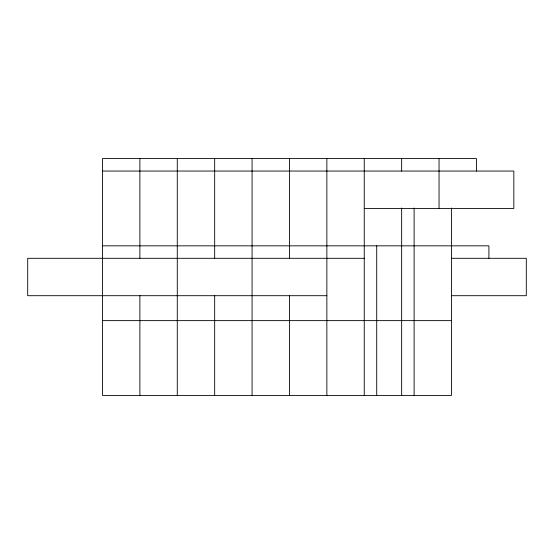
<?xml version="1.0" encoding="UTF-8"?>
<svg xmlns="http://www.w3.org/2000/svg" width="554" height="554" viewBox="0 0 554 554"><rect width="100%" height="100%" fill="white"/><g stroke="black" fill="none" stroke-linecap="round" stroke-linejoin="round"><path stroke-width="0.83" d="M102.49 171.048L513.835 171.048L513.835 208.442L364.255 208.442M102.49 245.838L488.905 245.838L488.905 258.303M364.255 258.303L27.7 258.303L27.7 295.697L326.86 295.697M451.51 258.303L526.3 258.303L526.3 295.697L451.51 295.697M102.49 320.627L451.51 320.627M476.44 171.048L476.44 158.583L102.49 158.583L102.49 395.418L451.51 395.418L451.51 208.013M439.045 158.583L439.045 208.442M414.115 208.013L414.115 395.418M401.65 158.583L401.65 171.048M401.65 208.013L401.65 395.418M376.72 245.838L376.72 395.418M364.255 158.583L364.255 395.418M326.86 158.583L326.86 395.418M289.465 158.583L289.465 258.303M289.465 295.697L289.465 395.418M252.07 158.583L252.07 395.418M214.675 158.583L214.675 258.303M214.675 295.697L214.675 395.418M177.28 158.583L177.28 395.418M139.885 158.583L139.885 258.303M139.885 295.697L139.885 395.418"/></g></svg>
